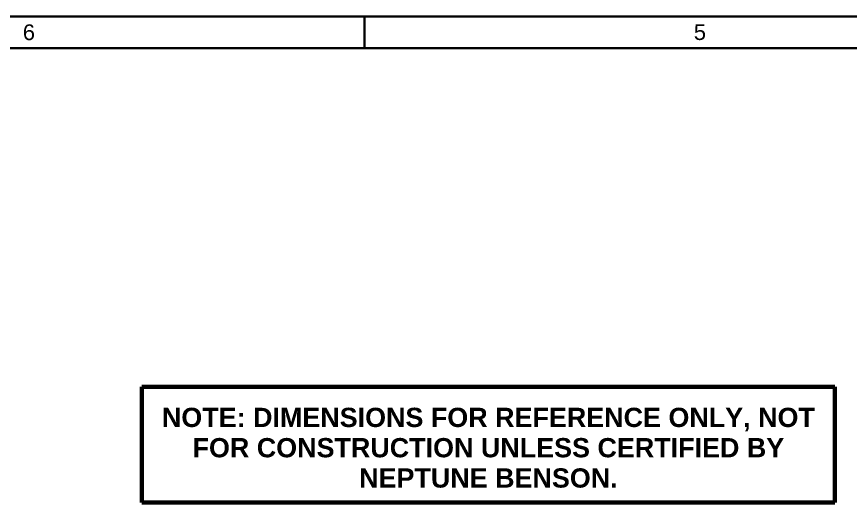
# Model space of a CAD drawing. Header units: inches. Extents: x 20 to 536, y 8 to 344.
# Drawn here: x 179.1 to 258.8, y 297.6 to 344 of the extents above; entities that cross this region are included whole.
import ezdxf

# ---------------------------------------------------------------- set-up
doc = ezdxf.new("R2010")
doc.units = ezdxf.units.IN
doc.header["$LTSCALE"] = 16
doc.header["$MEASUREMENT"] = 0
doc.layers.get('0').update_dxf_attribs({"lineweight": 25})
for name, color, linetype, lineweight in [('Border', 7, 'Continuous', 35), ('Sketch Geometry (ANSI)', 7, 'Continuous', 25), ('Symbol (ANSI)', 7, 'Continuous', 25)]:
    doc.layers.add(name, color=color, linetype=linetype, lineweight=lineweight)
doc.styles.add('Note Text (ANSI)', font='arial.ttf')
doc.styles.add('Standard A-B-C', font='arial.ttf')

# ---------------------------------------------------------------- blocks, each defined once
blk = doc.blocks.new('Borders 22x34_D')
at = {"layer": 'Border'}
for p, q in [((33.5, 21.5), (1.25, 21.5)), ((13.2734, 21.5), (13.2734, 21.3125)), ((33.3125, 21.3125), (1.25, 21.3125))]:
    blk.add_line(p, q, dxfattribs=at)
at = {"layer": 'Border', "char_height": 0.094, "attachment_point": 5, "style": 'Standard A-B-C'}
for s, insert in [('\\fArial|b0|i0;{\\H0.0940;6}', (11.2695, 21.4062)), ('\\fArial|b0|i0;{\\H0.0940;5}', (15.2773, 21.4069))]:
    blk.add_mtext(s, dxfattribs=dict(at, insert=insert))
blk = doc.blocks.new('DIM FOR REF ONLY')
at = {"layer": 'Sketch Geometry (ANSI)', "lineweight": 140}
for p, q in [((-1.8, 0.3), (1.8, 0.3)), ((-1.8, -0.3), (-1.8, 0.3)), ((1.8, 0.3), (1.8, -0.3)), ((1.8, -0.3), (-1.8, -0.3))]:
    blk.add_line(p, q, dxfattribs=at)
at = {"layer": 'Symbol (ANSI)', "insert": (0, -0.0167), "char_height": 0.1, "width": 3.557293, "attachment_point": 5, "line_spacing_factor": 0.944221, "style": 'Note Text (ANSI)'}
blk.add_mtext('\\fArial|b1|i0;{\\H0.1000;NOTE: DIMENSIONS FOR REFERENCE ONLY, NOT FOR CONSTRUCTION UNLESS CERTIFIED BY NEPTUNE BENSON.}', dxfattribs=at)

msp = doc.modelspace()

# ---------------------------------------------------------------- block references
for name, p, xscale, yscale, zscale in [('Borders 22x34_D', (0, 0), 16, 16, 16), ('DIM FOR REF ONLY', (224.22256, 303.08201), 18.4, 18.4, 18.4)]:
    msp.add_blockref(name, p, dxfattribs=dict(xscale=xscale, yscale=yscale, zscale=zscale))

doc.saveas('drawing.dxf')
